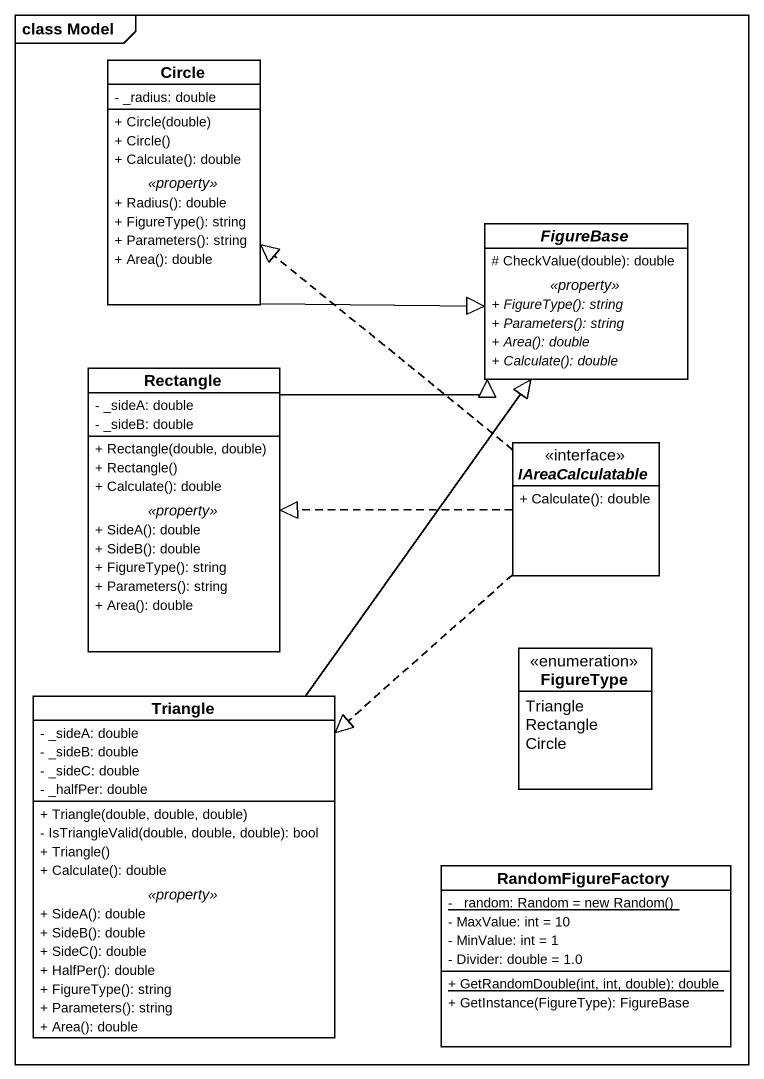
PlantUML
@startuml
mainframe class Model
hide circle
hide empty members
skinparam classAttributeIconSize 0
class "Circle" as Circle_ {
  - _radius: double
  --
  + Circle(double)
  + Circle()
  + Calculate(): double
  .. <<property>> ..
  + Radius(): double
  + FigureType(): string
  + Parameters(): string
  + Area(): double
}
abstract class FigureBase {
  # CheckValue(double): double
  .. <<property>> ..
  {abstract} + FigureType(): string
  {abstract} + Parameters(): string
  {abstract} + Area(): double
  {abstract} + Calculate(): double
}
class "Rectangle" as Rectangle_ {
  - _sideA: double
  - _sideB: double
  --
  + Rectangle(double, double)
  + Rectangle()
  + Calculate(): double
  .. <<property>> ..
  + SideA(): double
  + SideB(): double
  + FigureType(): string
  + Parameters(): string
  + Area(): double
}
interface IAreaCalculatable {
  + Calculate(): double
}
class Triangle {
  - _sideA: double
  - _sideB: double
  - _sideC: double
  - _halfPer: double
  --
  + Triangle(double, double, double)
  - IsTriangleValid(double, double, double): bool
  + Triangle()
  + Calculate(): double
  .. <<property>> ..
  + SideA(): double
  + SideB(): double
  + SideC(): double
  + HalfPer(): double
  + FigureType(): string
  + Parameters(): string
  + Area(): double
}
enum FigureType {
  Triangle
  Rectangle
  Circle
}
class RandomFigureFactory {
  {static} {field} - _random: Random = new Random()
  - MaxValue: int = 10
  - MinValue: int = 1
  - Divider: double = 1.0
  {static} + GetRandomDouble(int, int, double): double
  + GetInstance(FigureType): FigureBase
}
Circle_ -right-|> FigureBase
Rectangle_ -right-|> FigureBase
IAreaCalculatable .up.|> Circle_
IAreaCalculatable .left.|> Rectangle_
IAreaCalculatable ..|> Triangle
Triangle -up-|> FigureBase
@enduml
